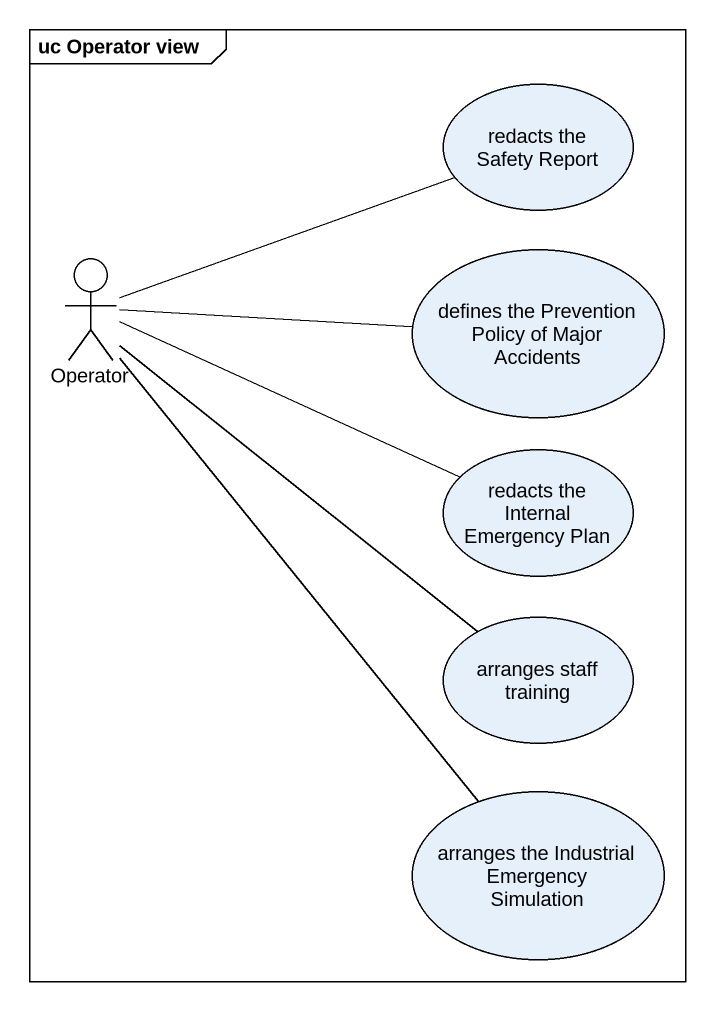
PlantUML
@startuml
mainframe uc Operator view
usecase "redacts the Safety Report" as redacts_the_Safety_Report
actor Operator
usecase "defines the Prevention Policy of Major Accidents" as defines_the_Prevention
usecase "redacts the Internal Emergency Plan" as redacts_the_Internal
usecase "arranges staff training" as arranges_staff_training
usecase "arranges the Industrial Emergency Simulation" as arranges_the_Industrial
Operator -right- redacts_the_Safety_Report
Operator -right- defines_the_Prevention
Operator -right- redacts_the_Internal
Operator -- arranges_staff_training
Operator -- arranges_the_Industrial
@enduml
